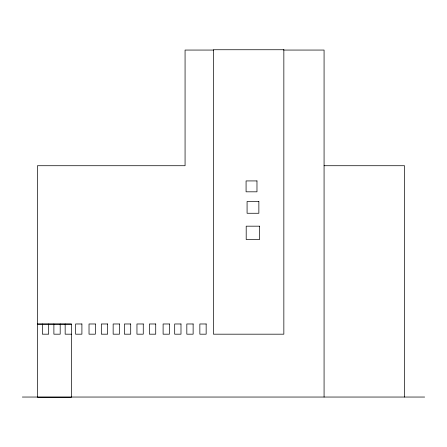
<?xml version="1.0" encoding="UTF-8"?>
<svg xmlns="http://www.w3.org/2000/svg" width="447" height="447" viewBox="0 0 447 447"><rect width="100%" height="100%" fill="white"/><g stroke="black" fill="none" stroke-linecap="round" stroke-linejoin="round"><path stroke-width="0.67" d="M213.565 50.058L185.069 50.058L185.069 165.72L37.436 165.72L37.436 397.26L71.464 397.26L71.464 323.98L37.436 323.98M283.761 50.058L324.075 50.058L324.075 397.042M324.075 165.72L404.535 165.72L404.535 397.042M37.436 324.198L71.464 324.198M71.464 334.183L65.161 334.183L65.161 323.98M22.35 397.042L424.65 397.042M60.189 323.98L60.189 334.183L53.886 334.183L53.886 323.98M48.678 323.98L48.678 334.183L42.376 334.183L42.376 323.98M283.845 49.74L213.442 49.74L213.442 334.183L283.845 334.183L283.845 49.74M256.975 180.923L246.079 180.923L246.079 191.819L256.975 191.819L256.975 180.923M258.863 201.48L247.079 201.48L247.079 213.264L258.863 213.264L258.863 201.48M259.556 226.176L246.196 226.176L246.196 239.531L259.556 239.531L259.556 226.176M81.902 323.98L75.599 323.98L75.599 334.183L81.902 334.183L81.902 323.98M95.334 323.98L89.026 323.98L89.026 334.183L95.334 334.183L95.334 323.98M107.632 323.98L101.329 323.98L101.329 334.183L107.632 334.183L107.632 323.98M119.461 323.98L113.152 323.98L113.152 334.183L119.461 334.183L119.461 323.98M130.703 323.98L124.4 323.98L124.4 334.183L130.703 334.183L130.703 323.98M143.263 323.98L136.955 323.98L136.955 334.183L143.263 334.183L143.263 323.98M155.724 323.98L149.421 323.98L149.421 334.183L155.724 334.183L155.724 323.98M169.419 323.98L163.11 323.98L163.11 334.183L169.419 334.183L169.419 323.98M180.99 323.98L174.688 323.98L174.688 334.183L180.99 334.183L180.99 323.98M193.132 323.98L186.824 323.98L186.824 334.183L193.132 334.183L193.132 323.98M206.156 323.98L199.854 323.98L199.854 334.183L206.156 334.183L206.156 323.98"/></g></svg>
